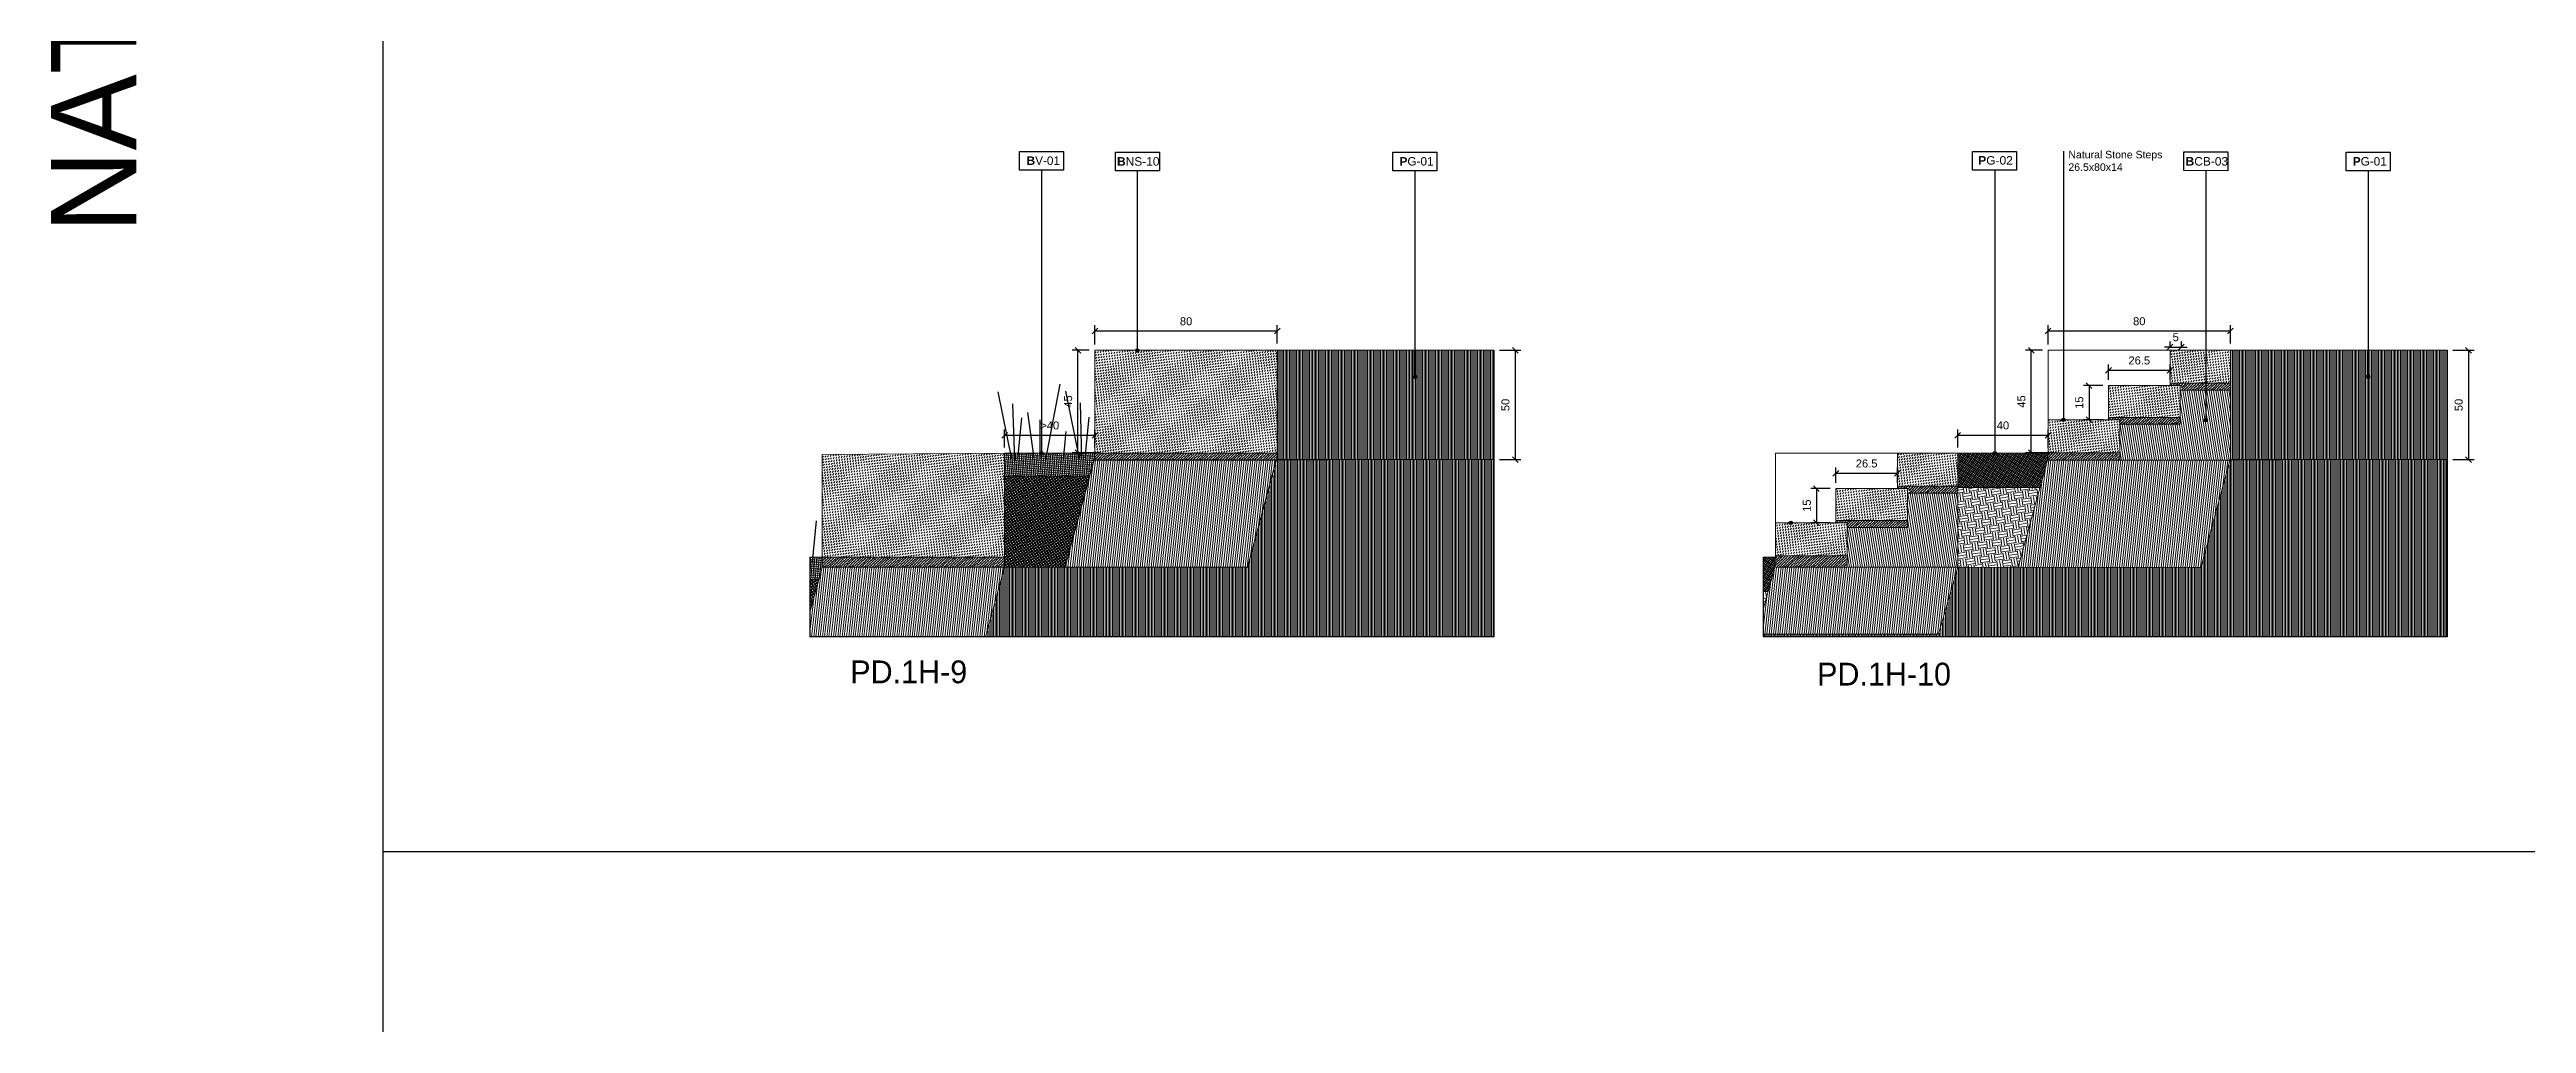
# Model space of a CAD drawing. Header units: metres. Extents: x -325 to 301, y -147 to 149.
# Drawn here: x 10.77 to 21.63, y 42.7 to 46.98 of the extents above; entities that cross this region are included whole.
import ezdxf

# ---------------------------------------------------------------- set-up
doc = ezdxf.new("R2010")
doc.units = ezdxf.units.M
doc.linetypes.add('rutinger', pattern=[30, 12, -18])
doc.layers.get('Defpoints').update_dxf_attribs({"lineweight": 13})
doc.layers.add('-aux', color=50, linetype='Continuous', plot=False)
doc.layers.add('0-TX-1_25', color=7, linetype='Continuous', true_color=0x3f4f7f)
doc.layers.add('EIT_3 TR sorra', color=7, linetype='Continuous', true_color=0xd8ceb0)
for name, color, linetype, lineweight, true_color in [('03-TR-Paviment_01_Compacted Ground', 7, 'Continuous', 5, 0xc5a967), ('03-TR-Paviment_02_Sealed Gravel', 7, 'Continuous', 5, 0xd4be8c), ('03-TR-Paviment_08_Natural Stone Bleachers', 7, 'Continuous', 5, 0xafad9d)]:
    doc.layers.add(name, color=color, linetype=linetype, lineweight=lineweight, true_color=true_color)
for name, color, linetype, lineweight in [('1-CM', 7, 'Continuous', 0), ('3-TR Formigó', 252, 'Continuous', 0), ('3-TR Seleccionat', 44, 'Continuous', 0), ('3-TR Tot-u', 37, 'Continuous', 0), ('3-TR-recebo', 252, 'Continuous', 0)]:
    doc.layers.add(name, color=color, linetype=linetype, lineweight=lineweight)
for name, color, linetype in [('1-SECCIÓ', 1, 'Continuous'), ('4-graminies', 252, 'rutinger'), ('A-KEYPLAN_HATCH', 7, 'Continuous'), ('A_TEXT_2', 7, 'Continuous'), ('EIT_0 Llegenda', 7, 'Continuous'), ('EIT_3 TR terra vegetal', 45, 'Continuous')]:
    doc.layers.add(name, color=color, linetype=linetype)
doc.styles.add('Arial_4', font='arial.ttf', dxfattribs={"height": 1.8})
doc.styles.get("Standard").update_dxf_attribs({"font": 'arial.ttf'})
doc.styles.add('x-llegenda materials$0$ENGRAVERS', font='TT0586M.TTF')
doc.dimstyles.new('ISO-25', dxfattribs={"dimtxt": 0.1, "dimasz": 0.1, "dimexe": 0.1, "dimexo": 0.1, "dimgap": 0.1, "dimtad": 1, "dimdec": 0, "dimlfac": 100, "dimzin": 9, "dimtxsty": 'Standard', "dimblk": 'OBLIQUE', "dimcen": 0.1, "dimadec": 0, "dimazin": 0, "dimtfac": 1, "dimtdec": 0, "dimtmove": 0, "dimatfit": 3, "dimldrblk": 'OBLIQUE', "dimfxl": 1, "dimarcsym": 0})
pattern_1 = [(279, (419506.654953, 4594392.769917), (0.03632589907892, -0.02639231054887), [0.03175, -0.03175]), (279, (419506.666712, 4594392.77178), (0.03632589907892, -0.02639231054887), [0.03175, -0.03175]), (279, (419506.678472, 4594392.773642), (0.03632589907892, -0.02639231054887), [0.03175, -0.03175]), (9, (419506.683013, 4594392.770343), (0.02639231054887, 0.03632589907892), [0.03175, -0.03175]), (9, (419506.684875, 4594392.758584), (0.02639231054887, 0.03632589907892), [0.03175, -0.03175]), (9, (419506.686738, 4594392.746824), (0.02639231054887, 0.03632589907892), [0.03175, -0.03175])]
pattern_2 = [(234, (-205.139811, 53.8383205), (0.00647213595, -0.00470228202), []), (324, (-205.139811, 53.8383205), (0.00470228202, 0.00647213595), [])]

# ---------------------------------------------------------------- blocks, each defined once
blk = doc.blocks.new('_Oblique')
at = {"color": 0, "lineweight": -2}
blk.add_line((-0.5, -0.5), (0.5, 0.5), dxfattribs=at)
blk = doc.blocks.new('*D2035')
at = {"layer": '0-TX-1_25', "color": 0, "lineweight": -2, "transparency": 16777216}
for p, q in [((14.959, 45.229), (14.959, 45.308)), ((15.355, 45.229), (15.355, 45.308)), ((14.959, 45.283), (15.355, 45.283))]:
    blk.add_line(p, q, dxfattribs=at)
at = {"layer": 'Defpoints', "color": 0, "transparency": 16777216}
for p in [(14.959, 45.204), (15.355, 45.283), (15.355, 45.204)]:
    blk.add_point(p, dxfattribs=at)
at = {"layer": '0-TX-1_25', "color": 0, "lineweight": -2, "transparency": 16777216, "xscale": 0.025, "yscale": 0.025, "zscale": 0.025, "rotation": 180}
blk.add_blockref('_Oblique', (14.959, 45.283), dxfattribs=at)
at = {"layer": '0-TX-1_25', "color": 0, "lineweight": -2, "transparency": 16777216, "xscale": 0.025, "yscale": 0.025, "zscale": 0.025}
blk.add_blockref('_Oblique', (15.355, 45.283), dxfattribs=at)
at = {"layer": '0-TX-1_25', "color": 0, "transparency": 16777216, "insert": (15.157, 45.326), "char_height": 0.035, "attachment_point": 5}
blk.add_mtext('>40', dxfattribs=at)
blk = doc.blocks.new('*D2025')
at = {"layer": '0-TX-1_25', "color": 0, "lineweight": -2, "transparency": 16777216}
for p, q in [((15.33, 45.656), (15.256, 45.656)), ((15.281, 45.206), (15.281, 45.656)), ((15.38, 45.206), (15.256, 45.206))]:
    blk.add_line(p, q, dxfattribs=at)
at = {"layer": 'Defpoints', "color": 0, "transparency": 16777216}
for p in [(15.281, 45.656), (15.355, 45.656), (15.405, 45.206)]:
    blk.add_point(p, dxfattribs=at)
at = {"layer": '0-TX-1_25', "color": 0, "lineweight": -2, "transparency": 16777216, "xscale": 0.025, "yscale": 0.025, "zscale": 0.025}
for p, rotation in [((15.281, 45.656), 90), ((15.281, 45.206), 270)]:
    blk.add_blockref('_Oblique', p, dxfattribs=dict(at, rotation=rotation))
at = {"layer": '0-TX-1_25', "color": 0, "transparency": 16777216, "insert": (15.238, 45.431), "char_height": 0.035, "attachment_point": 5, "rotation": 90}
blk.add_mtext('45', dxfattribs=at)
blk = doc.blocks.new('*D2026')
at = {"layer": '0-TX-1_25', "color": 0, "lineweight": -2, "transparency": 16777216}
for p, q in [((15.355, 45.681), (15.355, 45.766)), ((15.355, 45.741), (16.155, 45.741)), ((16.155, 45.686), (16.155, 45.766))]:
    blk.add_line(p, q, dxfattribs=at)
at = {"layer": 'Defpoints', "color": 0, "transparency": 16777216}
for p in [(16.155, 45.741), (15.355, 45.656), (16.155, 45.661)]:
    blk.add_point(p, dxfattribs=at)
at = {"layer": '0-TX-1_25', "color": 0, "lineweight": -2, "transparency": 16777216, "xscale": 0.025, "yscale": 0.025, "zscale": 0.025, "rotation": 180}
blk.add_blockref('_Oblique', (15.355, 45.741), dxfattribs=at)
at = {"layer": '0-TX-1_25', "color": 0, "lineweight": -2, "transparency": 16777216, "xscale": 0.025, "yscale": 0.025, "zscale": 0.025}
blk.add_blockref('_Oblique', (16.155, 45.741), dxfattribs=at)
at = {"layer": '0-TX-1_25', "color": 0, "transparency": 16777216, "insert": (15.755, 45.783), "char_height": 0.035, "attachment_point": 5}
blk.add_mtext('80', dxfattribs=at)
blk = doc.blocks.new('hatch keyplan 2')
at = {"layer": 'A-KEYPLAN_HATCH'}
blk.add_lwpolyline([(0, 0.00548), (0.01287, 0.00548), (0.01287, 0), (0, 0)], close=True, dxfattribs=at)
blk = doc.blocks.new('hatch keyplan')
at = {"layer": 'A-KEYPLAN_HATCH'}
blk.add_blockref('hatch keyplan 2', (1.43058, 0.85215), dxfattribs=at)
blk = doc.blocks.new('BNS10')
at = {"layer": 'A-KEYPLAN_HATCH'}
blk.add_blockref('hatch keyplan', (-1.43058, -0.85215), dxfattribs=at)
at = {"layer": 'A_TEXT_2', "insert": (-0.0008, 0.00401), "char_height": 0.0025, "attachment_point": 1}
blk.add_mtext_dynamic_manual_height_columns('\\pi0.00128;{\\fArial|b1|i0|c0|p34;B}NS-10', width=0.0145619, gutter_width=0.015, heights=[0], dxfattribs=at)
blk = doc.blocks.new('POINT')
at = {"layer": '0-TX-1_25'}
h = blk.add_hatch(dxfattribs=at)
h.set_pattern_fill('ANGLE', color=256)
h.set_pattern_definition([(0, (-83.747, -12.726), (0, 6.985), [5.08, -1.905]), (90, (-83.747, -12.726), (-6.985, 4e-16), [5.08, -1.905])])
edge = h.paths.add_edge_path()
edge.add_arc((0, 0), 0.0075, 0, 360)
h = blk.add_hatch(color=256, dxfattribs=at)
h.dxf.hatch_style = 1
edge = h.paths.add_edge_path()
edge.add_arc((0, 0), 0.0075, 0, 360)
blk.add_circle((0, 0), 0.0075, dxfattribs=at)
blk = doc.blocks.new('B-V01')
at = {"layer": 'A-KEYPLAN_HATCH'}
blk.add_blockref('hatch keyplan', (-1.43058, -0.85215), dxfattribs=at)
at = {"layer": 'A_TEXT_2', "lineweight": 211, "insert": (-0.00079, 0.00402), "char_height": 0.0024588, "attachment_point": 1, "line_spacing_factor": 0.938532, "style": 'Arial_4'}
blk.add_mtext_dynamic_manual_height_columns('\\pi0.00285;{\\fArial|b1|i0|c0|p34;B}V-01', width=0.0145619, gutter_width=0.015, heights=[0], dxfattribs=at)
blk = doc.blocks.new('*D2034')
at = {"layer": '0-TX-1_25', "color": 0, "lineweight": -2, "transparency": 16777216}
for p, q in [((19.14, 45.229), (19.14, 45.308)), ((19.536, 45.229), (19.536, 45.308)), ((19.14, 45.283), (19.536, 45.283))]:
    blk.add_line(p, q, dxfattribs=at)
at = {"layer": 'Defpoints', "color": 0, "transparency": 16777216}
for p in [(19.14, 45.204), (19.536, 45.283), (19.536, 45.204)]:
    blk.add_point(p, dxfattribs=at)
at = {"layer": '0-TX-1_25', "color": 0, "lineweight": -2, "transparency": 16777216, "xscale": 0.025, "yscale": 0.025, "zscale": 0.025, "rotation": 180}
blk.add_blockref('_Oblique', (19.14, 45.283), dxfattribs=at)
at = {"layer": '0-TX-1_25', "color": 0, "lineweight": -2, "transparency": 16777216, "xscale": 0.025, "yscale": 0.025, "zscale": 0.025}
blk.add_blockref('_Oblique', (19.536, 45.283), dxfattribs=at)
at = {"layer": '0-TX-1_25', "color": 0, "transparency": 16777216, "insert": (19.338, 45.326), "char_height": 0.035, "attachment_point": 5}
blk.add_mtext('40', dxfattribs=at)
blk = doc.blocks.new('*D2027')
at = {"layer": '0-TX-1_25', "color": 0, "lineweight": -2, "transparency": 16777216}
for p, q in [((19.511, 45.656), (19.437, 45.656)), ((19.462, 45.206), (19.462, 45.656)), ((19.561, 45.206), (19.437, 45.206))]:
    blk.add_line(p, q, dxfattribs=at)
at = {"layer": 'Defpoints', "color": 0, "transparency": 16777216}
for p in [(19.462, 45.656), (19.536, 45.656), (19.586, 45.206)]:
    blk.add_point(p, dxfattribs=at)
at = {"layer": '0-TX-1_25', "color": 0, "lineweight": -2, "transparency": 16777216, "xscale": 0.025, "yscale": 0.025, "zscale": 0.025}
for p, rotation in [((19.462, 45.656), 90), ((19.462, 45.206), 270)]:
    blk.add_blockref('_Oblique', p, dxfattribs=dict(at, rotation=rotation))
at = {"layer": '0-TX-1_25', "color": 0, "transparency": 16777216, "insert": (19.419, 45.431), "char_height": 0.035, "attachment_point": 5, "rotation": 90}
blk.add_mtext('45', dxfattribs=at)
blk = doc.blocks.new('*D2028')
at = {"layer": '0-TX-1_25', "color": 0, "lineweight": -2, "transparency": 16777216}
for p, q in [((19.536, 45.681), (19.536, 45.766)), ((19.536, 45.741), (20.336, 45.741)), ((20.336, 45.686), (20.336, 45.766))]:
    blk.add_line(p, q, dxfattribs=at)
at = {"layer": 'Defpoints', "color": 0, "transparency": 16777216}
for p in [(20.336, 45.741), (19.536, 45.656), (20.336, 45.661)]:
    blk.add_point(p, dxfattribs=at)
at = {"layer": '0-TX-1_25', "color": 0, "lineweight": -2, "transparency": 16777216, "xscale": 0.025, "yscale": 0.025, "zscale": 0.025, "rotation": 180}
blk.add_blockref('_Oblique', (19.536, 45.741), dxfattribs=at)
at = {"layer": '0-TX-1_25', "color": 0, "lineweight": -2, "transparency": 16777216, "xscale": 0.025, "yscale": 0.025, "zscale": 0.025}
blk.add_blockref('_Oblique', (20.336, 45.741), dxfattribs=at)
at = {"layer": '0-TX-1_25', "color": 0, "transparency": 16777216, "insert": (19.936, 45.783), "char_height": 0.035, "attachment_point": 5}
blk.add_mtext('80', dxfattribs=at)
blk = doc.blocks.new('*D2029')
at = {"layer": '0-TX-1_25', "color": 0, "lineweight": -2, "transparency": 16777216}
for p, q in [((19.801, 45.526), (19.801, 45.593)), ((19.801, 45.568), (20.071, 45.568)), ((20.071, 45.526), (20.071, 45.593))]:
    blk.add_line(p, q, dxfattribs=at)
at = {"layer": 'Defpoints', "color": 0, "transparency": 16777216}
for p in [(20.071, 45.568), (19.801, 45.501), (20.071, 45.501)]:
    blk.add_point(p, dxfattribs=at)
at = {"layer": '0-TX-1_25', "color": 0, "lineweight": -2, "transparency": 16777216, "xscale": 0.025, "yscale": 0.025, "zscale": 0.025, "rotation": 180}
blk.add_blockref('_Oblique', (19.801, 45.568), dxfattribs=at)
at = {"layer": '0-TX-1_25', "color": 0, "lineweight": -2, "transparency": 16777216, "xscale": 0.025, "yscale": 0.025, "zscale": 0.025}
blk.add_blockref('_Oblique', (20.071, 45.568), dxfattribs=at)
at = {"layer": '0-TX-1_25', "color": 0, "transparency": 16777216, "insert": (19.936, 45.611), "char_height": 0.035, "attachment_point": 5}
blk.add_mtext('26.5', dxfattribs=at)
blk = doc.blocks.new('*D2030')
at = {"layer": '0-TX-1_25', "color": 0, "lineweight": -2, "transparency": 16777216}
for p, q in [((19.776, 45.501), (19.691, 45.501)), ((19.716, 45.501), (19.716, 45.351)), ((19.776, 45.351), (19.691, 45.351))]:
    blk.add_line(p, q, dxfattribs=at)
at = {"layer": 'Defpoints', "color": 0, "transparency": 16777216}
for p in [(19.801, 45.501), (19.716, 45.351), (19.801, 45.351)]:
    blk.add_point(p, dxfattribs=at)
at = {"layer": '0-TX-1_25', "color": 0, "lineweight": -2, "transparency": 16777216, "xscale": 0.025, "yscale": 0.025, "zscale": 0.025}
for p, rotation in [((19.716, 45.501), 90), ((19.716, 45.351), 270)]:
    blk.add_blockref('_Oblique', p, dxfattribs=dict(at, rotation=rotation))
at = {"layer": '0-TX-1_25', "color": 0, "transparency": 16777216, "insert": (19.673, 45.426), "char_height": 0.035, "attachment_point": 5, "rotation": 90}
blk.add_mtext('15', dxfattribs=at)
blk = doc.blocks.new('*D2031')
at = {"layer": '0-TX-1_25', "color": 0, "lineweight": -2, "transparency": 16777216}
for p, q in [((20.071, 45.67), (20.046, 45.67)), ((20.071, 45.67), (20.071, 45.695)), ((20.071, 45.67), (20.121, 45.67)), ((20.121, 45.67), (20.121, 45.695)), ((20.121, 45.67), (20.146, 45.67))]:
    blk.add_line(p, q, dxfattribs=at)
at = {"layer": 'Defpoints', "color": 0, "transparency": 16777216}
for p in [(20.071, 45.656), (20.121, 45.67), (20.121, 45.656)]:
    blk.add_point(p, dxfattribs=at)
at = {"layer": '0-TX-1_25', "color": 0, "lineweight": -2, "transparency": 16777216, "xscale": 0.025, "yscale": 0.025, "zscale": 0.025}
blk.add_blockref('_Oblique', (20.071, 45.67), dxfattribs=at)
at = {"layer": '0-TX-1_25', "color": 0, "lineweight": -2, "transparency": 16777216, "xscale": 0.025, "yscale": 0.025, "zscale": 0.025, "rotation": 180}
blk.add_blockref('_Oblique', (20.121, 45.67), dxfattribs=at)
at = {"layer": '0-TX-1_25', "color": 0, "transparency": 16777216, "insert": (20.096, 45.713), "char_height": 0.035, "attachment_point": 5}
blk.add_mtext('5', dxfattribs=at)
blk = doc.blocks.new('*D2032')
at = {"layer": '0-TX-1_25', "color": 0, "lineweight": -2, "transparency": 16777216}
for p, q in [((18.605, 45.074), (18.605, 45.141)), ((18.605, 45.116), (18.875, 45.116)), ((18.875, 45.074), (18.875, 45.141))]:
    blk.add_line(p, q, dxfattribs=at)
at = {"layer": 'Defpoints', "color": 0, "transparency": 16777216}
for p in [(18.875, 45.116), (18.605, 45.049), (18.875, 45.049)]:
    blk.add_point(p, dxfattribs=at)
at = {"layer": '0-TX-1_25', "color": 0, "lineweight": -2, "transparency": 16777216, "xscale": 0.025, "yscale": 0.025, "zscale": 0.025, "rotation": 180}
blk.add_blockref('_Oblique', (18.605, 45.116), dxfattribs=at)
at = {"layer": '0-TX-1_25', "color": 0, "lineweight": -2, "transparency": 16777216, "xscale": 0.025, "yscale": 0.025, "zscale": 0.025}
blk.add_blockref('_Oblique', (18.875, 45.116), dxfattribs=at)
at = {"layer": '0-TX-1_25', "color": 0, "transparency": 16777216, "insert": (18.74, 45.159), "char_height": 0.035, "attachment_point": 5}
blk.add_mtext('26.5', dxfattribs=at)
blk = doc.blocks.new('*D2033')
at = {"layer": '0-TX-1_25', "color": 0, "lineweight": -2, "transparency": 16777216}
for p, q in [((18.58, 45.049), (18.495, 45.049)), ((18.52, 45.049), (18.52, 44.899)), ((18.58, 44.899), (18.495, 44.899))]:
    blk.add_line(p, q, dxfattribs=at)
at = {"layer": 'Defpoints', "color": 0, "transparency": 16777216}
for p in [(18.605, 45.049), (18.52, 44.899), (18.605, 44.899)]:
    blk.add_point(p, dxfattribs=at)
at = {"layer": '0-TX-1_25', "color": 0, "lineweight": -2, "transparency": 16777216, "xscale": 0.025, "yscale": 0.025, "zscale": 0.025}
for p, rotation in [((18.52, 45.049), 90), ((18.52, 44.899), 270)]:
    blk.add_blockref('_Oblique', p, dxfattribs=dict(at, rotation=rotation))
at = {"layer": '0-TX-1_25', "color": 0, "transparency": 16777216, "insert": (18.478, 44.974), "char_height": 0.035, "attachment_point": 5, "rotation": 90}
blk.add_mtext('15', dxfattribs=at)
blk = doc.blocks.new('PG02')
at = {"layer": 'A-KEYPLAN_HATCH'}
blk.add_blockref('hatch keyplan', (-1.42958, -0.85215), dxfattribs=at)
at = {"layer": 'A_TEXT_2', "insert": (0.0002, 0.00412), "char_height": 0.0025, "attachment_point": 1}
blk.add_mtext_dynamic_manual_height_columns('\\pi0.00245,t0.01245;{\\fArial|b1|i0|c0|p34;P}G-02', width=0.0145619, gutter_width=0.015, heights=[0], dxfattribs=at)
blk = doc.blocks.new('*D2036')
at = {"layer": '0-TX-1_25', "color": 0, "lineweight": -2, "transparency": 16777216}
for p, q in [((21.311, 45.656), (21.405, 45.656)), ((21.38, 45.656), (21.38, 45.176)), ((21.311, 45.176), (21.405, 45.176))]:
    blk.add_line(p, q, dxfattribs=at)
at = {"layer": 'Defpoints', "color": 0, "transparency": 16777216}
for p in [(21.286, 45.656), (21.286, 45.176), (21.38, 45.176)]:
    blk.add_point(p, dxfattribs=at)
at = {"layer": '0-TX-1_25', "color": 0, "lineweight": -2, "transparency": 16777216, "xscale": 0.025, "yscale": 0.025, "zscale": 0.025}
for p, rotation in [((21.38, 45.656), 90), ((21.38, 45.176), 270)]:
    blk.add_blockref('_Oblique', p, dxfattribs=dict(at, rotation=rotation))
at = {"layer": '0-TX-1_25', "color": 0, "transparency": 16777216, "insert": (21.337, 45.416), "char_height": 0.035, "attachment_point": 5, "rotation": 90}
blk.add_mtext('50', dxfattribs=at)
blk = doc.blocks.new('PG01')
at = {"layer": 'A-KEYPLAN_HATCH'}
blk.add_blockref('hatch keyplan', (-1.42958, -0.85215), dxfattribs=at)
at = {"layer": 'A-KEYPLAN_HATCH', "insert": (0.00021, 0.00402), "char_height": 0.0024588, "attachment_point": 1, "line_spacing_factor": 0.938532, "style": 'Arial_4'}
blk.add_mtext_dynamic_manual_height_columns('\\pi0.00276;{\\fArial|b1|i0|c0|p34;P}G-01', width=0.0145619, gutter_width=0.015, heights=[0], dxfattribs=at)
blk = doc.blocks.new('B-CB03')
at = {"layer": 'A-KEYPLAN_HATCH'}
blk.add_blockref('hatch keyplan', (-1.43058, -0.85215), dxfattribs=at)
at = {"layer": 'A_TEXT_2', "insert": (-0.0008, 0.00398), "char_height": 0.0025, "attachment_point": 1}
blk.add_mtext_dynamic_manual_height_columns('\\pi0.00128;{\\fArial|b1|i0|c0|p34;B}CB-03', width=0.0145619, gutter_width=0.015, heights=[0], dxfattribs=at)
blk = doc.blocks.new('*D2039')
at = {"layer": '0-TX-1_25', "color": 0, "lineweight": -2, "transparency": 16777216}
for p, q in [((17.13, 45.656), (17.224, 45.656)), ((17.199, 45.656), (17.199, 45.176)), ((17.13, 45.176), (17.224, 45.176))]:
    blk.add_line(p, q, dxfattribs=at)
at = {"layer": 'Defpoints', "color": 0, "transparency": 16777216}
for p in [(17.105, 45.656), (17.105, 45.176), (17.199, 45.176)]:
    blk.add_point(p, dxfattribs=at)
at = {"layer": '0-TX-1_25', "color": 0, "lineweight": -2, "transparency": 16777216, "xscale": 0.025, "yscale": 0.025, "zscale": 0.025}
for p, rotation in [((17.199, 45.656), 90), ((17.199, 45.176), 270)]:
    blk.add_blockref('_Oblique', p, dxfattribs=dict(at, rotation=rotation))
at = {"layer": '0-TX-1_25', "color": 0, "transparency": 16777216, "insert": (17.156, 45.416), "char_height": 0.035, "attachment_point": 5, "rotation": 90}
blk.add_mtext('50', dxfattribs=at)

msp = doc.modelspace()

# ---------------------------------------------------------------- hatches: boundary and pattern name
at = {"layer": '03-TR-Paviment_01_Compacted Ground'}
h = msp.add_hatch(dxfattribs=at)
h.set_pattern_fill('ANSI31', color=256, scale=0.002, angle=45)
h.set_pattern_definition([(90, (-23.64439, 2.687602), (-0.00635, 0), [])])
h.paths.add_polyline_path([(17.105, 45.656), (16.154, 45.656), (16.155, 45.376), (16.155, 45.174), (17.105, 45.176)])
h = msp.add_hatch(dxfattribs=at)
h.set_pattern_fill('ANSI31', color=256, scale=0.002, angle=45)
h.set_pattern_definition([(90, (-19.463714, 2.687602), (-0.00635, 0), [])])
h.paths.add_polyline_path([(21.286, 45.656), (20.334, 45.656), (20.336, 45.376), (20.336, 45.174), (21.286, 45.176)])
at = {"layer": '03-TR-Paviment_02_Sealed Gravel', "extrusion": (5.00535e-05, 0.000121015, 1)}
h = msp.add_hatch(dxfattribs=at)
h.set_pattern_fill('_USER', color=256, scale=0.008, angle=234, style=0, double=1, pattern_type=0)
h.set_pattern_definition(pattern_2)
h.paths.add_polyline_path([(19.5, 45.054), (19.533, 45.174), (19.536, 45.204), (19.14, 45.204), (19.14, 45.054)])
h = msp.add_hatch(dxfattribs=at)
h.set_pattern_fill('_USER', color=256, scale=0.008, angle=234, style=0, double=1, pattern_type=0)
h.set_pattern_definition(pattern_2)
h.paths.add_polyline_path([(18.286, 44.748), (18.286, 44.598), (18.308, 44.598), (18.338, 44.704), (18.34, 44.748)])
at = {"layer": '03-TR-Paviment_08_Natural Stone Bleachers'}
h = msp.add_hatch(dxfattribs=at)
h.set_pattern_fill('DASH', color=256, scale=0.002611, angle=232.4264, style=0, double=1)
h.set_pattern_definition([(232.4264096, (-136.89767, -76.163731), (0.00151523477, -0.01162470696), [0.0082894435, -0.0082894435])])
h.paths.add_polyline_path([(15.355, 45.656), (15.355, 45.204), (16.155, 45.204), (16.155, 45.656)])
h = msp.add_hatch(dxfattribs=at)
h.set_pattern_fill('DASH', color=256, scale=0.002611, angle=232.4264, style=0, double=1)
h.set_pattern_definition([(232.4264096, (-132.182156, -75.863731), (0.00151523477, -0.01162470696), [0.0082894435, -0.0082894435])])
h.paths.add_polyline_path([(20.336, 45.511), (20.336, 45.656), (20.071, 45.656), (20.071, 45.511)])
h = msp.add_hatch(dxfattribs=at)
h.set_pattern_fill('DASH', color=256, scale=0.002611, angle=232.4264, style=0, double=1)
h.set_pattern_definition([(232.4264096, (-132.451994, -76.013731), (0.00151523477, -0.01162470696), [0.0082894435, -0.0082894435])])
h.paths.add_polyline_path([(20.116, 45.361), (20.116, 45.501), (19.801, 45.501), (19.801, 45.361)])
h = msp.add_hatch(dxfattribs=at)
h.set_pattern_fill('DASH', color=256, scale=0.002611, angle=232.4264, style=0, double=1)
h.set_pattern_definition([(232.4264096, (-132.716994, -76.163731), (0.00151523477, -0.01162470696), [0.0082894435, -0.0082894435])])
h.paths.add_polyline_path([(19.851, 45.206), (19.851, 45.351), (19.536, 45.351), (19.536, 45.205)])
h = msp.add_hatch(dxfattribs=at)
h.set_pattern_fill('DASH', color=256, scale=0.002611, angle=232.4264, style=0, double=1)
h.set_pattern_definition([(232.4264096, (-138.093588, -76.6211005), (0.00151523477, -0.01162470696), [0.0082894435, -0.0082894435])])
h.paths.add_polyline_path([(14.159, 45.198), (14.159, 44.748), (14.959, 44.748), (14.959, 45.204)])
h = msp.add_hatch(dxfattribs=at)
h.set_pattern_fill('DASH', color=256, scale=0.002611, angle=232.4264, style=0, double=1)
h.set_pattern_definition([(232.4264096, (-133.378074, -76.315448), (0.00151523477, -0.01162470696), [0.0082894435, -0.0082894435])])
h.paths.add_polyline_path([(19.14, 45.059), (19.14, 45.204), (18.875, 45.204), (18.875, 45.059)])
h = msp.add_hatch(dxfattribs=at)
h.set_pattern_fill('DASH', color=256, scale=0.002611, angle=232.4264, style=0, double=1)
h.set_pattern_definition([(232.4264096, (-133.647912, -76.465448), (0.00151523477, -0.01162470696), [0.0082894435, -0.0082894435])])
h.paths.add_polyline_path([(18.92, 44.909), (18.92, 45.049), (18.605, 45.049), (18.605, 44.909)])
h = msp.add_hatch(dxfattribs=at)
h.set_pattern_fill('DASH', color=256, scale=0.002611, angle=232.4264, style=0, double=1)
h.set_pattern_definition([(232.4264096, (-133.912912, -76.615448), (0.00151523477, -0.01162470696), [0.0082894435, -0.0082894435])])
h.paths.add_polyline_path([(18.655, 44.754), (18.655, 44.899), (18.34, 44.899), (18.34, 44.754)])
at = {"layer": '3-TR Formigó'}
h = msp.add_hatch(dxfattribs=at)
h.set_pattern_fill('ANSI31', color=256, scale=0.003, angle=234.1752)
h.set_pattern_definition([(279.175244, (-56.989312, 3.04251), (0.00940313, 0.0015188056), [])])
h.paths.add_polyline_path([(19.851, 45.329), (19.851, 45.174), (20.335, 45.174), (20.336, 45.481), (20.116, 45.481), (20.116, 45.329)])
at = {"layer": '3-TR Formigó', "extrusion": (5.00535e-05, 0.000121015, 1)}
h = msp.add_hatch(dxfattribs=at)
h.set_pattern_fill('ANSI31', color=256, scale=0.003, angle=233.694, style=0)
h.set_pattern_definition([(263.5025, (8.347797, 45.070715), (0.009463819, -0.001077847), [])])
h.paths.add_polyline_path([(15.351, 45.175), (15.224, 44.704), (16.024, 44.704), (16.15, 45.175)])
h = msp.add_hatch(dxfattribs=at)
h.set_pattern_fill('ANSI31', color=256, scale=0.003, angle=233.694, style=0)
h.set_pattern_definition([(263.5025, (12.528473, 45.070715), (0.009463819, -0.001077847), [])])
h.paths.add_polyline_path([(19.532, 45.175), (19.405, 44.704), (20.205, 44.704), (20.333, 45.174)])
at = {"layer": '3-TR Formigó'}
h = msp.add_hatch(dxfattribs=at)
h.set_pattern_fill('ANSI31', color=256, scale=0.003, angle=234.1752)
h.set_pattern_definition([(279.175244, (-58.18523, 2.590793), (0.00940313, 0.0015188056), [])])
h.paths.add_polyline_path([(18.655, 44.877), (18.655, 44.704), (19.139, 44.704), (19.14, 45.029), (18.92, 45.029), (18.92, 44.877)])
at = {"layer": '3-TR Formigó', "extrusion": (5.00535e-05, 0.000121015, 1)}
h = msp.add_hatch(dxfattribs=at)
h.set_pattern_fill('ANSI31', color=256, scale=0.003, angle=233.694, style=0)
h.set_pattern_definition([(263.5025, (7.157416, 44.611366), (0.009463819, -0.001077847), [])])
h.paths.add_polyline_path([(14.105, 44.398), (14.876, 44.398), (14.959, 44.704), (14.159, 44.703), (14.105, 44.506)])
h = msp.add_hatch(dxfattribs=at)
h.set_pattern_fill('ANSI31', color=256, scale=0.003, angle=233.694, style=0)
h.set_pattern_definition([(263.5025, (11.338092, 44.623571), (0.009463819, -0.001077847), [])])
h.paths.add_polyline_path([(18.286, 44.411), (19.056, 44.411), (19.14, 44.704), (18.338, 44.704), (18.286, 44.518)])
at = {"layer": '3-TR Seleccionat'}
h = msp.add_hatch(dxfattribs=at)
h.set_pattern_fill('ANSI31', color=256, scale=0.002, angle=45, style=0)
h.set_pattern_definition([(90, (-19.7790775, -6.376029), (-0.00635, 0), [])])
h.paths.add_polyline_path([(17.105, 44.398), (17.105, 45.176), (16.155, 45.174), (16.024, 44.704), (14.959, 44.704), (14.878, 44.398)])
h = msp.add_hatch(dxfattribs=at)
h.set_pattern_fill('ANSI31', color=256, scale=0.002, angle=45, style=0)
h.set_pattern_definition([(90, (-15.598401, -6.376029), (-0.00635, 0), [])])
h.paths.add_polyline_path([(21.286, 44.398), (21.286, 45.176), (20.336, 45.174), (20.205, 44.704), (19.14, 44.704), (19.059, 44.411), (18.286, 44.411), (18.286, 44.398)])
at = {"layer": '3-TR Tot-u', "extrusion": (5.30927e-05, 0.000117955, 1)}
h = msp.add_hatch(dxfattribs=at)
h.set_pattern_fill('EARTH', color=256, scale=0.005, angle=279)
h.set_pattern_definition(pattern_1)
h.paths.add_polyline_path([(19.14, 45.054), (19.14, 44.704), (19.405, 44.704), (19.5, 45.054)])
h = msp.add_hatch(dxfattribs=at)
h.set_pattern_fill('EARTH', color=256, scale=0.005, angle=279)
h.set_pattern_definition(pattern_1)
h.paths.add_polyline_path([(18.286, 44.598), (18.286, 44.514), (18.308, 44.598)])
at = {"layer": '3-TR-recebo', "extrusion": (5.00535e-05, 0.000121015, 1)}
h = msp.add_hatch(dxfattribs=at)
h.set_pattern_fill('_USER', color=256, scale=0.008, angle=199.4083, style=0, double=1, pattern_type=0)
h.set_pattern_definition([(184.21684, (11.662245, 44.331548), (0.00058825, -0.007978343), []), (274.21684, (11.662245, 44.331548), (0.007978343, 0.00058825), [])])
h.paths.add_polyline_path([(15.333, 45.104), (15.355, 45.185), (15.355, 45.204), (14.959, 45.204), (14.959, 45.104)])
h = msp.add_hatch(dxfattribs=at)
h.set_pattern_fill('_USER', color=256, scale=0.008, angle=199.4083, style=0, double=1, pattern_type=0)
h.set_pattern_definition([(184.21684, (10.466164, 43.8758954), (0.00058825, -0.007978343), []), (274.21684, (10.466164, 43.8758954), (0.007978343, 0.00058825), [])])
h.paths.add_polyline_path([(14.105, 44.748), (14.105, 44.648), (14.144, 44.648), (14.159, 44.703), (14.159, 44.748)])
at = {"layer": 'EIT_3 TR sorra'}
h = msp.add_hatch(dxfattribs=at)
h.set_pattern_fill('ANSI36', color=256, scale=0.002552, angle=-1.141, style=0, double=1)
h.set_pattern_definition([(43.85896, (18.230352, 51.483585), (0.004609074, 0.015664162), [0.020252618, -0.004050524, 0, -0.004050524])])
h.paths.add_polyline_path([(20.173, 45.511), (20.124, 45.511), (20.071, 45.511), (20.071, 45.501), (20.121, 45.501), (20.121, 45.481), (20.173, 45.481), (20.336, 45.481), (20.336, 45.511)])
h = msp.add_hatch(dxfattribs=at)
h.set_pattern_fill('ANSI36', color=256, scale=0.002552, angle=-1.141, style=0, double=1)
h.set_pattern_definition([(43.85896, (17.9605145, 51.333585), (0.004609074, 0.015664162), [0.020252618, -0.004050524, 0, -0.004050524])])
h.paths.add_polyline_path([(19.904, 45.361), (19.854, 45.361), (19.801, 45.361), (19.801, 45.351), (19.851, 45.351), (19.851, 45.331), (19.904, 45.331), (20.116, 45.331), (20.116, 45.361)])
h = msp.add_hatch(dxfattribs=at)
h.set_pattern_fill('ANSI36', color=256, scale=0.002552, angle=-1.141, style=0, double=1)
h.set_pattern_definition([(43.85896, (13.461933, 51.176868), (0.004609074, 0.015664162), [0.020252618, -0.004050524, 0, -0.004050524])])
h.paths.add_polyline_path([(15.405, 45.205), (15.355, 45.204), (15.355, 45.204), (15.352, 45.174), (15.405, 45.174), (16.155, 45.174), (16.155, 45.204)])
h = msp.add_hatch(dxfattribs=at)
h.set_pattern_fill('ANSI36', color=256, scale=0.002552, angle=-1.141, style=0, double=1)
h.set_pattern_definition([(43.85896, (17.6926094, 51.176868), (0.004609074, 0.015664162), [0.020252618, -0.004050524, 0, -0.004050524])])
h.paths.add_polyline_path([(19.636, 45.205), (19.586, 45.204), (19.536, 45.204), (19.535, 45.194), (19.533, 45.174), (19.583, 45.174), (19.636, 45.174), (19.848, 45.174), (19.848, 45.204)])
h = msp.add_hatch(dxfattribs=at)
h.set_pattern_fill('ANSI36', color=256, scale=0.002552, angle=-1.141, style=0, double=1)
h.set_pattern_definition([(43.85896, (17.034434, 51.031868), (0.004609074, 0.015664162), [0.020252618, -0.004050524, 0, -0.004050524])])
h.paths.add_polyline_path([(18.978, 45.06), (18.928, 45.059), (18.875, 45.059), (18.875, 45.049), (18.925, 45.049), (18.925, 45.029), (18.978, 45.029), (19.14, 45.029), (19.14, 45.059)])
h = msp.add_hatch(dxfattribs=at)
h.set_pattern_fill('ANSI36', color=256, scale=0.002552, angle=-1.141, style=0, double=1)
h.set_pattern_definition([(43.85896, (16.764596, 50.881868), (0.004609074, 0.015664162), [0.020252618, -0.004050524, 0, -0.004050524])])
h.paths.add_polyline_path([(18.708, 44.91), (18.658, 44.909), (18.605, 44.909), (18.605, 44.899), (18.655, 44.899), (18.655, 44.879), (18.708, 44.879), (18.92, 44.879), (18.92, 44.909)])
h = msp.add_hatch(dxfattribs=at)
h.set_pattern_fill('ANSI36', color=256, scale=0.002552, angle=-1.141, style=0, double=1)
h.set_pattern_definition([(43.85896, (12.266015, 50.719498), (0.004609074, 0.015664162), [0.020252618, -0.004050524, 0, -0.004050524])])
h.paths.add_polyline_path([(14.209, 44.748), (14.159, 44.748), (14.159, 44.746), (14.159, 44.747), (14.159, 44.704), (14.959, 44.704), (14.959, 44.748)])
h = msp.add_hatch(dxfattribs=at)
h.set_pattern_fill('ANSI36', color=256, scale=0.002552, angle=-1.141, style=0, double=1)
h.set_pattern_definition([(43.85896, (16.496691, 50.725151), (0.004609074, 0.015664162), [0.020252618, -0.004050524, 0, -0.004050524])])
h.paths.add_polyline_path([(18.44, 44.753), (18.39, 44.752), (18.34, 44.752), (18.339, 44.742), (18.338, 44.704), (18.382, 44.704), (18.655, 44.704), (18.652, 44.722), (18.652, 44.752)])
at = {"layer": 'EIT_3 TR terra vegetal', "extrusion": (5.30927e-05, 0.000117955, 1)}
h = msp.add_hatch(dxfattribs=at)
h.set_pattern_fill('_USER', color=256, scale=0.01, angle=15.2386, style=0, double=1, pattern_type=0)
h.set_pattern_definition([(37.25159648654, (2910162.844365, 3579885.911139), (-0.006053161675653, 0.007959851363462), []), (127.25159648654, (2910162.844365, 3579885.911139), (-0.007959851363462, -0.006053161675653), [])])
h.paths.add_polyline_path([(14.959, 45.104), (14.959, 44.704), (15.224, 44.704), (15.333, 45.104)])
h = msp.add_hatch(dxfattribs=at)
h.set_pattern_fill('_USER', color=256, scale=0.01, angle=15.2386, style=0, double=1, pattern_type=0)
h.set_pattern_definition([(37.25159648654, (2910161.648284, 3579885.454117), (-0.006053161675653, 0.007959851363462), []), (127.25159648654, (2910161.648284, 3579885.454117), (-0.007959851363462, -0.006053161675653), [])])
h.paths.add_polyline_path([(14.105, 44.648), (14.105, 44.514), (14.144, 44.648)])

# ---------------------------------------------------------------- linework, layer by layer
at = {"layer": '-aux'}
for points in [[(12.234, 3.457), (12.234, 133.457)], [(17.105, 44.398), (14.105, 44.398)], [(21.286, 44.398), (18.286, 44.398)], [(12.234, 43.457), (142.234, 43.457)]]:
    msp.add_lwpolyline(points, dxfattribs=at)
at = {"layer": '0-TX-1_25'}
for points in [[(19.603, 46.529), (19.603, 45.351)], [(15.121, 46.446), (15.121, 45.204)], [(15.541, 46.443), (15.541, 45.656)], [(16.759, 46.443), (16.759, 45.54)], [(19.302, 46.446), (19.302, 45.204)], [(20.228, 46.444), (20.228, 45.349)], [(20.94, 46.443), (20.94, 45.54)]]:
    msp.add_lwpolyline(points, dxfattribs=at)
at = {"layer": '1-CM'}
for points in [[(15.355, 45.656), (15.355, 45.204), (16.155, 45.204), (16.155, 45.656), (15.355, 45.656)], [(16.155, 45.656), (17.105, 45.656)], [(19.536, 45.656), (19.536, 45.206), (19.851, 45.206)], [(19.536, 45.656), (20.071, 45.656)], [(20.336, 45.656), (21.286, 45.656)], [(20.336, 45.481), (20.336, 45.174), (19.533, 45.174), (19.533, 45.174), (19.536, 45.206), (19.587, 45.206), (19.851, 45.205)], [(14.159, 45.198), (14.159, 44.748), (14.959, 44.748), (14.959, 45.204), (14.159, 45.198)], [(14.959, 45.204), (15.355, 45.204)], [(16.155, 45.204), (16.155, 45.174), (15.405, 45.174), (15.352, 45.174), (15.352, 45.174), (15.355, 45.204), (15.407, 45.205), (16.155, 45.204)], [(18.34, 45.204), (18.34, 44.754), (18.655, 44.754)], [(18.34, 45.204), (18.875, 45.204)], [(19.14, 45.204), (19.536, 45.204)], [(19.851, 45.206), (19.851, 45.174)], [(16.152, 45.174), (16.025, 44.703), (14.953, 44.704)], [(14.959, 45.104), (15.333, 45.104)], [(15.355, 45.185), (15.224, 44.704)], [(17.105, 45.176), (16.155, 45.176)], [(19.533, 45.174), (19.405, 44.704)], [(21.286, 45.176), (20.336, 45.176)], [(19.14, 45.029), (19.14, 44.704), (18.338, 44.704), (18.338, 44.704), (18.34, 44.754), (18.391, 44.754), (18.655, 44.754)], [(19.14, 45.054), (19.5, 45.054)], [(14.105, 44.748), (14.159, 44.748)], [(14.959, 44.748), (14.959, 44.704), (14.159, 44.704), (14.159, 44.747), (14.159, 44.747), (14.209, 44.748), (14.959, 44.748)], [(18.286, 44.748), (18.34, 44.748)], [(18.655, 44.754), (18.655, 44.704)], [(14.105, 44.648), (14.144, 44.648)], [(18.286, 44.598), (18.308, 44.598)]]:
    msp.add_lwpolyline(points, dxfattribs=at)
for points in [[(20.071, 45.511), (20.071, 45.656), (20.336, 45.656), (20.336, 45.511)], [(19.801, 45.361), (19.801, 45.501), (20.116, 45.501), (20.116, 45.361)], [(20.071, 45.511), (20.071, 45.501), (20.116, 45.501), (20.116, 45.481), (20.336, 45.481), (20.336, 45.511)], [(19.536, 45.206), (19.536, 45.351), (19.851, 45.351), (19.851, 45.206)], [(19.801, 45.361), (19.801, 45.351), (19.851, 45.351), (19.851, 45.331), (20.116, 45.331), (20.116, 45.361)], [(18.875, 45.059), (18.875, 45.204), (19.14, 45.204), (19.14, 45.059)], [(18.605, 44.909), (18.605, 45.049), (18.92, 45.049), (18.92, 44.909)], [(18.875, 45.059), (18.875, 45.049), (18.92, 45.049), (18.92, 45.029), (19.14, 45.029), (19.14, 45.059)], [(18.34, 44.754), (18.34, 44.899), (18.655, 44.899), (18.655, 44.754)], [(18.605, 44.909), (18.605, 44.899), (18.655, 44.899), (18.655, 44.879), (18.92, 44.879), (18.92, 44.909)]]:
    msp.add_lwpolyline(points, close=True, dxfattribs=at)
at = {"layer": '1-CM', "extrusion": (5.00535e-05, 0.000121015, 1)}
for points, elevation in [([(15.351, 45.175), (15.224, 44.704), (16.024, 44.704), (16.15, 45.175)], 0.006), ([(14.105, 44.398), (14.876, 44.398), (14.959, 44.704), (14.159, 44.703), (14.105, 44.506)], -0.011), ([(18.286, 44.411), (19.056, 44.411), (19.14, 44.704), (18.338, 44.704), (18.286, 44.518)], 0.006)]:
    msp.add_lwpolyline(points, close=True, dxfattribs=dict(at, elevation=elevation))
at = {"layer": '1-CM', "elevation": 0}
msp.add_lwpolyline([(20.333, 45.172), (20.206, 44.702), (19.137, 44.704)], dxfattribs=at)
at = {"layer": '1-SECCIÓ'}
for p, q in [((17.105, 45.656), (17.105, 44.398)), ((21.286, 45.656), (21.286, 44.398)), ((14.105, 44.748), (14.105, 44.398)), ((18.286, 44.748), (18.286, 44.398))]:
    msp.add_line(p, q, dxfattribs=at)
at = {"layer": '4-graminies', "extrusion": (5.43663e-05, 0.000121047, 1), "elevation": 0.005}
for points in [[(14.93, 45.473), (14.99, 45.178)], [(14.994, 45.421), (15.002, 45.174)], [(15.201, 45.507), (15.139, 45.177)], [(15.226, 45.477), (15.286, 45.181)], [(15.29, 45.425), (15.297, 45.177)], [(15.033, 45.359), (15.015, 45.178)], [(15.06, 45.383), (15.088, 45.183)], [(15.113, 45.351), (15.114, 45.178)], [(15.329, 45.362), (15.311, 45.182)], [(15.227, 45.3), (15.216, 45.177)], [(14.132, 44.907), (14.115, 44.726)]]:
    msp.add_lwpolyline(points, dxfattribs=at)

# ---------------------------------------------------------------- block references
at = {"xscale": 14.9997497297064, "yscale": 14.9997497297064, "zscale": 14.9997497297064}
msp.add_blockref('BNS10', (15.445, 46.443), dxfattribs=at)
at = {"layer": '0-TX-1_25', "xscale": 15, "yscale": 15, "zscale": 15}
for name, p in [('B-V01', (15.025, 46.446)), ('PG02', (19.19, 46.446))]:
    msp.add_blockref(name, p, dxfattribs=at)
at = {"layer": '0-TX-1_25', "xscale": 15, "yscale": 15, "zscale": 15, "rotation": 359.9589107450755}
msp.add_blockref('B-CB03', (20.132, 46.444), dxfattribs=at)
at = {"layer": '0-TX-1_25'}
for p in [(15.541, 45.655), (16.759, 45.54), (20.94, 45.54), (19.603, 45.351), (20.228, 45.349), (15.121, 45.204), (19.302, 45.204), (18.407, 44.899)]:
    msp.add_blockref('POINT', p, dxfattribs=at)
at = {"layer": 'A-KEYPLAN_HATCH', "xscale": 14.99999999999007, "yscale": 14.99999999999007, "zscale": 14.99999999999007}
for p in [(16.647, 46.443), (20.828, 46.443)]:
    msp.add_blockref('PG01', p, dxfattribs=at)

# ---------------------------------------------------------------- texts
at = {"layer": '-aux', "char_height": 0.1, "width": 19.2101, "attachment_point": 3, "style": 'x-llegenda materials$0$ENGRAVERS'}
for s, insert in [('PD.1H-9', (14.795, 44.295)), ('PD.1H-10', (19.11, 44.285))]:
    msp.add_mtext(s, dxfattribs=dict(at, insert=insert))
at = {"layer": '0-TX-1_25', "insert": (19.625, 46.531), "char_height": 0.033, "attachment_point": 1}
msp.add_mtext_dynamic_manual_height_columns('Natural Stone Steps\\P26.5x80x14', width=0.51407, gutter_width=12.5, heights=[0], dxfattribs=at)
at = {"layer": 'EIT_0 Llegenda', "insert": (10.776, 50.378), "char_height": 0.375, "width": 19.2101, "attachment_point": 3, "rotation": 90, "style": 'x-llegenda materials$0$ENGRAVERS'}
msp.add_mtext('NATURAL STONE\\PBLEACHERS', dxfattribs=at)

# ---------------------------------------------------------------- dimensions: what is measured, and where the dimension line sits
at = {"layer": '0-TX-1_25'}
for base, p1, p2, picture, middle in [((16.155, 45.741), (15.355, 45.656), (16.155, 45.661), '*D2026', (15.755, 45.783)), ((20.336, 45.741), (19.536, 45.656), (20.336, 45.661), '*D2028', (19.936, 45.783))]:
    dim = msp.add_linear_dim(base=base, p1=p1, p2=p2, dimstyle='ISO-25', override={"dimtxt": 0.035, "dimasz": 0.025, "dimexe": 0.025, "dimexo": 0.025, "dimgap": 0.025, "dimblk1": 'Oblique', "dimblk2": 'Oblique', "dimsah": 1, "dimfxl": 0.1, "dimfxlon": 1, "dimarcsym": 1}, dxfattribs=at)
    dim.commit()
    dim.dimension.update_dxf_attribs({"geometry": picture, "text_midpoint": middle})
for base, p1, p2, text, picture, middle in [((15.281, 45.656), (15.405, 45.206), (15.355, 45.656), '45', '*D2025', (15.238, 45.431)), ((17.199, 45.176), (17.105, 45.656), (17.105, 45.176), '50', '*D2039', (17.156, 45.416)), ((19.462, 45.656), (19.586, 45.206), (19.536, 45.656), '45', '*D2027', (19.419, 45.431)), ((21.38, 45.176), (21.286, 45.656), (21.286, 45.176), '50', '*D2036', (21.337, 45.416))]:
    dim = msp.add_linear_dim(base=base, p1=p1, p2=p2, angle=90, text=text, dimstyle='ISO-25', override={"dimtxt": 0.035, "dimasz": 0.025, "dimexe": 0.025, "dimexo": 0.025, "dimgap": 0.025, "dimblk1": 'Oblique', "dimblk2": 'Oblique', "dimsah": 1, "dimfxl": 0.1, "dimfxlon": 1, "dimarcsym": 1}, dxfattribs=at)
    dim.commit()
    dim.dimension.update_dxf_attribs({"geometry": picture, "text_midpoint": middle})
for base, p1, p2, text, picture, middle in [((20.071, 45.568), (19.801, 45.501), (20.071, 45.501), '26.5', '*D2029', (19.936, 45.611)), ((15.355, 45.283), (14.959, 45.204), (15.355, 45.204), '>40', '*D2035', (15.157, 45.326)), ((19.536, 45.283), (19.14, 45.204), (19.536, 45.204), '40', '*D2034', (19.338, 45.326)), ((18.875, 45.116), (18.605, 45.049), (18.875, 45.049), '26.5', '*D2032', (18.74, 45.159))]:
    dim = msp.add_linear_dim(base=base, p1=p1, p2=p2, text=text, dimstyle='ISO-25', override={"dimtxt": 0.035, "dimasz": 0.025, "dimexe": 0.025, "dimexo": 0.025, "dimgap": 0.025, "dimblk1": 'Oblique', "dimblk2": 'Oblique', "dimsah": 1, "dimfxl": 0.1, "dimfxlon": 1, "dimarcsym": 1}, dxfattribs=at)
    dim.commit()
    dim.dimension.update_dxf_attribs({"geometry": picture, "text_midpoint": middle})
dim = msp.add_linear_dim(base=(20.121, 45.67), p1=(20.071, 45.656), p2=(20.121, 45.656), dimstyle='ISO-25', override={"dimtxt": 0.035, "dimasz": 0.025, "dimexe": 0.025, "dimexo": 0.025, "dimgap": 0.025, "dimblk1": 'Oblique', "dimblk2": 'Oblique', "dimsah": 1, "dimfxl": 0.1, "dimfxlon": 1, "dimarcsym": 1}, dxfattribs=at)
dim.commit()
dim.dimension.update_dxf_attribs({"geometry": '*D2031', "text_midpoint": (20.096, 45.67), "dimtype": 160})
for base, p1, p2, picture, middle in [((19.716, 45.351), (19.801, 45.501), (19.801, 45.351), '*D2030', (19.673, 45.426)), ((18.52, 44.899), (18.605, 45.049), (18.605, 44.899), '*D2033', (18.478, 44.974))]:
    dim = msp.add_linear_dim(base=base, p1=p1, p2=p2, angle=90, dimstyle='ISO-25', override={"dimtxt": 0.035, "dimasz": 0.025, "dimexe": 0.025, "dimexo": 0.025, "dimgap": 0.025, "dimblk1": 'Oblique', "dimblk2": 'Oblique', "dimsah": 1, "dimfxl": 0.1, "dimfxlon": 1, "dimarcsym": 1}, dxfattribs=at)
    dim.commit()
    dim.dimension.update_dxf_attribs({"geometry": picture, "text_midpoint": middle})

doc.saveas('drawing.dxf')
